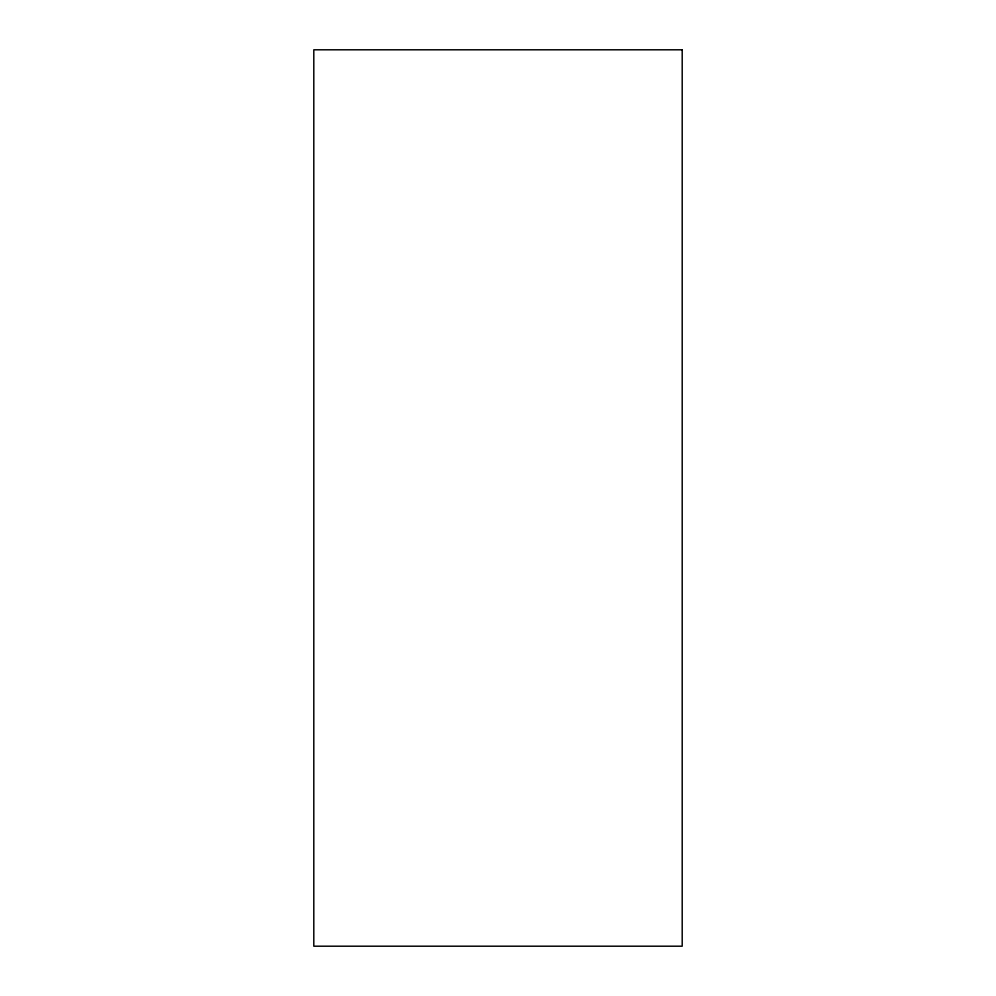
<?xml version="1.0" encoding="UTF-8"?>
<svg xmlns="http://www.w3.org/2000/svg" width="996" height="996" viewBox="0 0 996 996"><rect width="100%" height="100%" fill="white"/><g stroke="black" fill="none" stroke-linecap="round" stroke-linejoin="round"><path stroke-width="1.49" d="M682.198 49.8L313.802 49.8L313.802 946.2L682.198 946.2L682.198 49.8"/></g></svg>
